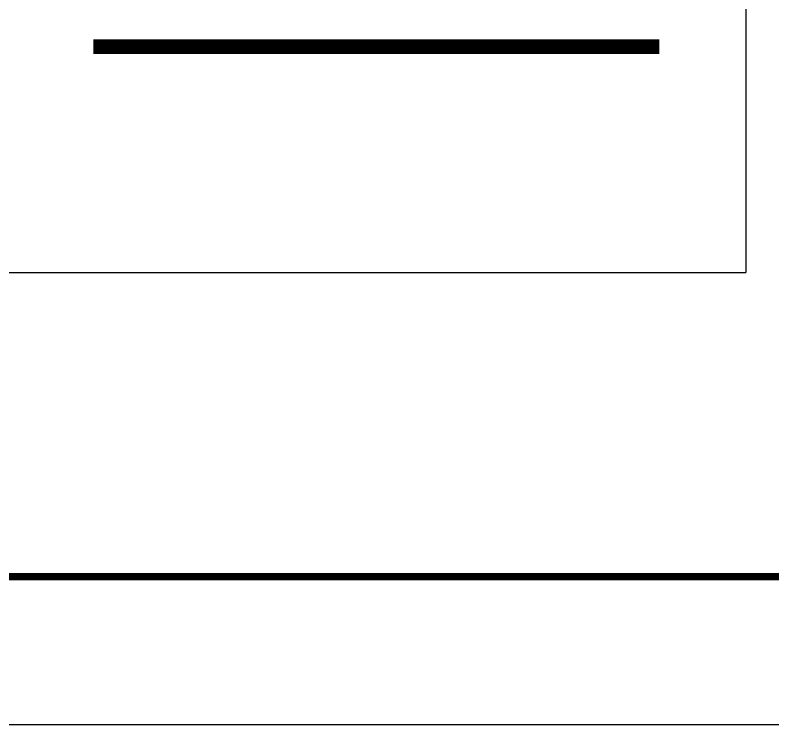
# Model space of a CAD drawing. Extents: x -85320 to 1679916, y -1321939 to 627.
# Drawn here: x 1244874 to 1252109, y -733421 to -726643 of the extents above; entities that cross this region are included whole.
import ezdxf

# ---------------------------------------------------------------- set-up
doc = ezdxf.new("R2010")
doc.units = 0
doc.header["$LTSCALE"] = 1000
for name, color, linetype in [('BORDER', 7, 'Continuous'), ('TQ-详图、通用文字', 7, 'Continuous'), ('总说明下划线', 8, 'Continuous'), ('打印线框', 7, 'Continuous'), ('拉模', 7, 'Continuous')]:
    doc.layers.add(name, color=color, linetype=linetype)

# ---------------------------------------------------------------- blocks, each defined once
blk = doc.blocks.new('图框1')
at = {"layer": 'BORDER', "const_width": 50}
blk.add_lwpolyline([(1377778.9, -823088.7), (1377778.9, -783088.7), (1433678.9, -783088.7), (1433678.9, -823088.7)], close=True, dxfattribs=at)

msp = doc.modelspace()

# ---------------------------------------------------------------- linework, layer by layer
msp.add_line((1231841.183, -729099.932), (1251852.341, -729099.932))
at = {"layer": 'TQ-详图、通用文字', "const_width": 140}
msp.add_lwpolyline([(1245619.507, -726943.14), (1251026.651, -726943.14)], dxfattribs=at)
at = {"layer": '总说明下划线', "color": 9}
msp.add_line((1251852.341, -718498.304), (1251852.341, -729099.932), dxfattribs=at)
at = {"layer": '打印线框', "color": 1}
msp.add_lwpolyline([(1203556.881, -733421.28), (1203556.881, -673956.634), (1287656.881, -673956.634), (1287656.881, -733421.28)], close=True, dxfattribs=at)

# ---------------------------------------------------------------- block references
at = {"layer": '拉模', "color": 3, "xscale": 1.415824915824916, "yscale": 1.415824915824916, "zscale": 1.415824915824916}
msp.add_blockref('图框1', (-743597.321, 433344.026), dxfattribs=at)

doc.saveas('drawing.dxf')
